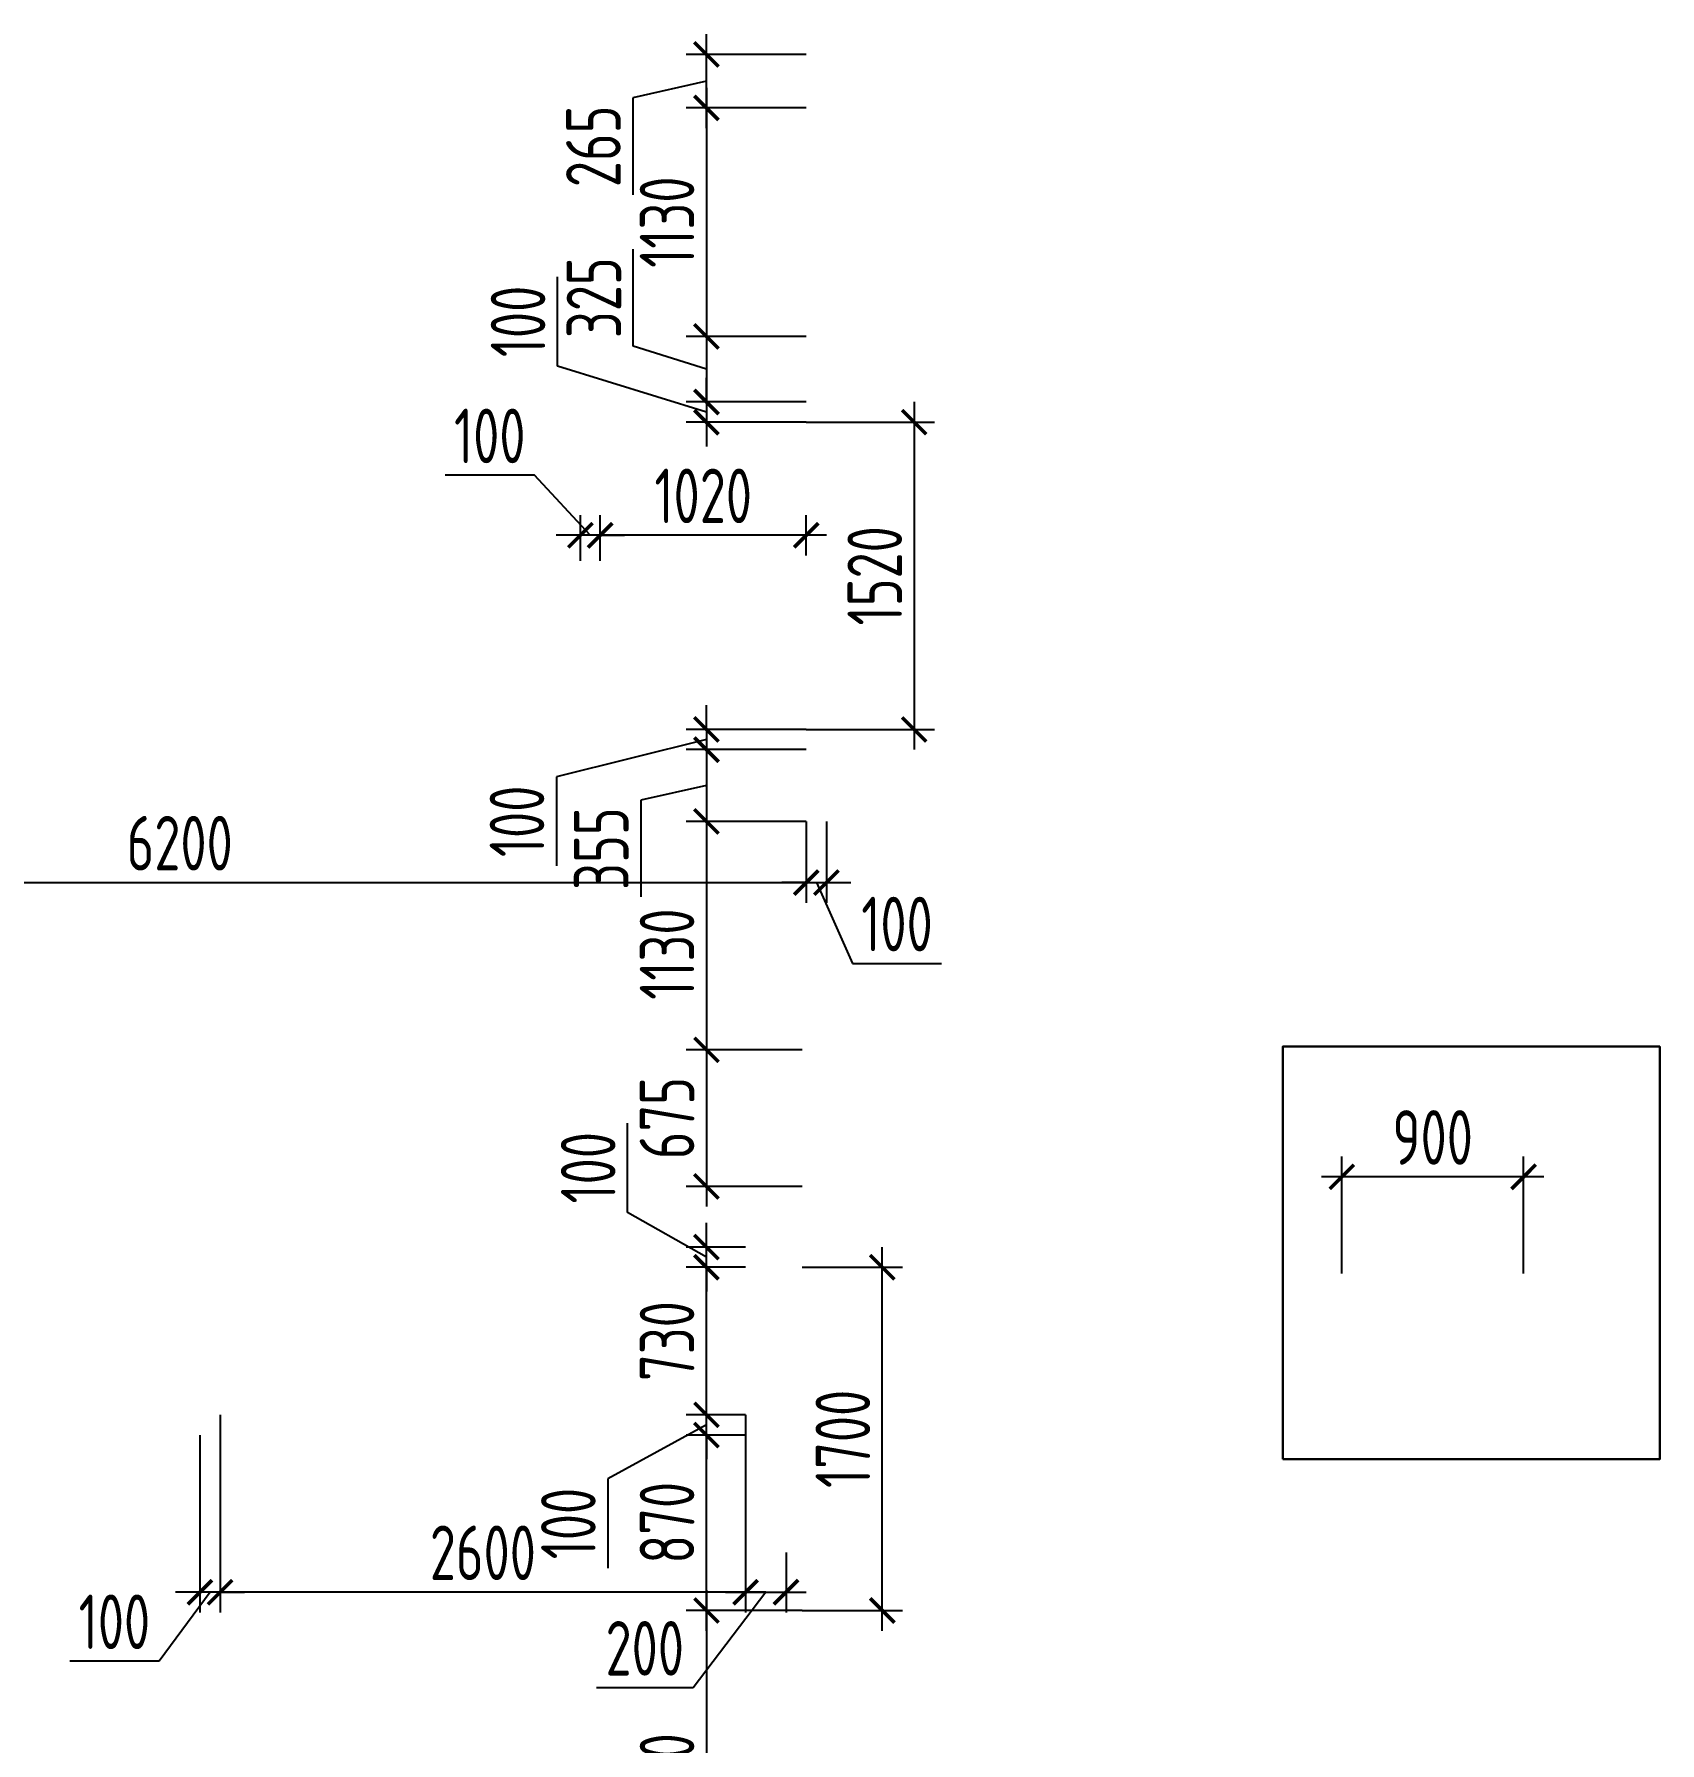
# Model space of a CAD drawing. Header units: millimetres. Extents: x -350007 to 536090, y -888 to 198380.
# Drawn here: x -69016 to -60972, y 104048 to 112501 of the extents above; entities that cross this region are included whole.
import ezdxf

# ---------------------------------------------------------------- set-up
doc = ezdxf.new("R2010")
doc.units = ezdxf.units.MM
doc.layers.add('АР_Размеры нов.', color=15, linetype='Continuous', lineweight=0)
doc.styles.add('ISOCPEUR', font='isocpeur.ttf', dxfattribs={"width": 0.7})
doc.dimstyles.new('R_100', dxfattribs={"dimtxt": 270, "dimasz": 120, "dimexe": 100, "dimexo": 0, "dimgap": 60, "dimtad": 1, "dimdec": 0, "dimrnd": 5, "dimzin": 0, "dimdsep": 46, "dimtxsty": 'ISOCPEUR', "dimblk": 'ARCHTICK', "dimcen": 0, "dimdle": 100, "dimclrd": 256, "dimclre": 256, "dimclrt": 256, "dimadec": 0, "dimazin": 0, "dimtfac": 2, "dimtdec": 0, "dimtofl": 0, "dimtmove": 1, "dimatfit": 3, "dimfxl": 1, "dimtvp": 3, "dimtolj": 1, "dimtzin": 0, "dimarcsym": 0})

# ---------------------------------------------------------------- blocks, each defined once
blk = doc.blocks.new('_ArchTick')
at = {"color": 0, "linetype": 'ByBlock', "const_width": 0.15}
blk.add_lwpolyline([(-0.5, -0.5), (0.5, 0.5)], dxfattribs=at)
blk = doc.blocks.new('*D2598')
at = {"layer": 'Defpoints', "color": 0, "ltscale": 100, "transparency": 16777216}
for p in [(-65215.8, 104702.7), (-65689.6, 103002.7), (-65215.8, 103002.7)]:
    blk.add_point(p, dxfattribs=at)
at = {"layer": 'АР_Размеры нов.', "lineweight": -2, "ltscale": 100, "transparency": 16777216}
for p, q in [((-65689.6, 104802.7), (-65689.6, 102902.7)), ((-65215.8, 104702.7), (-65789.6, 104702.7)), ((-65215.8, 103002.7), (-65789.6, 103002.7))]:
    blk.add_line(p, q, dxfattribs=at)
at = {"layer": 'АР_Размеры нов.', "lineweight": -2, "ltscale": 100, "transparency": 16777216, "xscale": 120, "yscale": 120, "zscale": 120}
for p, rotation in [((-65689.6, 104702.7), 90), ((-65689.6, 103002.7), 270)]:
    blk.add_blockref('_ArchTick', p, dxfattribs=dict(at, rotation=rotation))
at = {"layer": 'АР_Размеры нов.', "ltscale": 100, "transparency": 16777216, "insert": (-65884.6, 103852.7), "char_height": 270, "attachment_point": 5, "rotation": 90, "style": 'ISOCPEUR'}
blk.add_mtext('\\A1;1700', dxfattribs=at)
blk = doc.blocks.new('*D2599')
at = {"layer": 'Defpoints', "color": 0, "ltscale": 100, "transparency": 16777216}
for p in [(-65195.8, 108606.3), (-65689.6, 107476.3), (-65215.8, 107476.3)]:
    blk.add_point(p, dxfattribs=at)
at = {"layer": 'АР_Размеры нов.', "lineweight": -2, "ltscale": 100, "transparency": 16777216}
for p, q in [((-65689.6, 108706.3), (-65689.6, 107376.3)), ((-65195.8, 108606.3), (-65789.6, 108606.3)), ((-65215.8, 107476.3), (-65789.6, 107476.3))]:
    blk.add_line(p, q, dxfattribs=at)
at = {"layer": 'АР_Размеры нов.', "lineweight": -2, "ltscale": 100, "transparency": 16777216, "xscale": 120, "yscale": 120, "zscale": 120}
for p, rotation in [((-65689.6, 108606.3), 90), ((-65689.6, 107476.3), 270)]:
    blk.add_blockref('_ArchTick', p, dxfattribs=dict(at, rotation=rotation))
at = {"layer": 'АР_Размеры нов.', "ltscale": 100, "transparency": 16777216, "insert": (-65884.6, 107949.8), "char_height": 270, "attachment_point": 5, "rotation": 90, "style": 'ISOCPEUR'}
blk.add_mtext('\\A1;1130', dxfattribs=at)
blk = doc.blocks.new('*D2600')
at = {"layer": 'Defpoints', "color": 0, "ltscale": 100, "transparency": 16777216}
for p in [(-65195.8, 112135.8), (-65689.6, 111005.8), (-65195.8, 111005.8)]:
    blk.add_point(p, dxfattribs=at)
at = {"layer": 'АР_Размеры нов.', "lineweight": -2, "ltscale": 100, "transparency": 16777216}
for p, q in [((-65689.6, 112235.8), (-65689.6, 110905.8)), ((-65195.8, 112135.8), (-65789.6, 112135.8)), ((-65195.8, 111005.8), (-65789.6, 111005.8))]:
    blk.add_line(p, q, dxfattribs=at)
at = {"layer": 'АР_Размеры нов.', "lineweight": -2, "ltscale": 100, "transparency": 16777216, "xscale": 120, "yscale": 120, "zscale": 120}
for p, rotation in [((-65689.6, 112135.8), 90), ((-65689.6, 111005.8), 270)]:
    blk.add_blockref('_ArchTick', p, dxfattribs=dict(at, rotation=rotation))
at = {"layer": 'АР_Размеры нов.', "ltscale": 100, "transparency": 16777216, "insert": (-65884.6, 111570.8), "char_height": 270, "attachment_point": 5, "rotation": 90, "style": 'ISOCPEUR'}
blk.add_mtext('\\A1;1130', dxfattribs=at)
blk = doc.blocks.new('*D2882')
at = {"layer": 'Defpoints', "color": 0, "ltscale": 100, "transparency": 16777216}
for p in [(-65215.8, 106400.7), (-64819.6, 106400.7), (-65215.8, 104702.7)]:
    blk.add_point(p, dxfattribs=at)
at = {"layer": 'АР_Размеры нов.', "lineweight": -2, "ltscale": 100, "transparency": 16777216}
for p, q in [((-64819.6, 104602.7), (-64819.6, 106500.7)), ((-65215.8, 106400.7), (-64719.6, 106400.7)), ((-65215.8, 104702.7), (-64719.6, 104702.7))]:
    blk.add_line(p, q, dxfattribs=at)
at = {"layer": 'АР_Размеры нов.', "lineweight": -2, "ltscale": 100, "transparency": 16777216, "xscale": 120, "yscale": 120, "zscale": 120}
for p, rotation in [((-64819.6, 106400.7), 90), ((-64819.6, 104702.7), 270)]:
    blk.add_blockref('_ArchTick', p, dxfattribs=dict(at, rotation=rotation))
at = {"layer": 'АР_Размеры нов.', "ltscale": 100, "transparency": 16777216, "insert": (-65014.6, 105551.7), "char_height": 270, "attachment_point": 5, "rotation": 90, "style": 'ISOCPEUR'}
blk.add_mtext('\\A1;1700', dxfattribs=at)
blk = doc.blocks.new('*D2823')
at = {"layer": 'Defpoints', "color": 0, "ltscale": 100, "transparency": 16777216}
for p in [(-65689.6, 112400.7), (-65195.8, 112400.7), (-65195.8, 112135.8)]:
    blk.add_point(p, dxfattribs=at)
at = {"layer": 'АР_Размеры нов.', "lineweight": -2, "ltscale": 100, "transparency": 16777216}
for p, q in [((-65689.6, 112035.8), (-65689.6, 112500.7)), ((-65195.8, 112400.7), (-65789.6, 112400.7)), ((-65689.6, 112268.2), (-66053.9, 112185.3)), ((-66053.9, 112185.3), (-66053.9, 111706.2)), ((-65195.8, 112135.8), (-65789.6, 112135.8))]:
    blk.add_line(p, q, dxfattribs=at)
at = {"layer": 'АР_Размеры нов.', "lineweight": -2, "ltscale": 100, "transparency": 16777216, "xscale": 120, "yscale": 120, "zscale": 120}
for p, rotation in [((-65689.6, 112400.7), 90), ((-65689.6, 112135.8), 270)]:
    blk.add_blockref('_ArchTick', p, dxfattribs=dict(at, rotation=rotation))
at = {"layer": 'АР_Размеры нов.', "ltscale": 100, "transparency": 16777216, "insert": (-66248.9, 111945.8), "char_height": 270, "attachment_point": 5, "rotation": 90, "style": 'ISOCPEUR'}
blk.add_mtext('\\A1;265', dxfattribs=at)
blk = doc.blocks.new('*D2824')
at = {"layer": 'Defpoints', "color": 0, "ltscale": 100, "transparency": 16777216}
for p in [(-65195.8, 111005.8), (-65689.6, 110681.1), (-65195.8, 110681.1)]:
    blk.add_point(p, dxfattribs=at)
at = {"layer": 'АР_Размеры нов.', "lineweight": -2, "ltscale": 100, "transparency": 16777216}
for p, q in [((-66051.3, 110957.7), (-66051.3, 111436.8)), ((-65689.6, 111105.8), (-65689.6, 110581.1)), ((-65195.8, 111005.8), (-65789.6, 111005.8)), ((-65689.6, 110843.4), (-66051.3, 110957.7)), ((-65195.8, 110681.1), (-65789.6, 110681.1))]:
    blk.add_line(p, q, dxfattribs=at)
at = {"layer": 'АР_Размеры нов.', "lineweight": -2, "ltscale": 100, "transparency": 16777216, "xscale": 120, "yscale": 120, "zscale": 120}
for p, rotation in [((-65689.6, 111005.8), 90), ((-65689.6, 110681.1), 270)]:
    blk.add_blockref('_ArchTick', p, dxfattribs=dict(at, rotation=rotation))
at = {"layer": 'АР_Размеры нов.', "ltscale": 100, "transparency": 16777216, "insert": (-66246.3, 111197.2), "char_height": 270, "attachment_point": 5, "rotation": 90, "style": 'ISOCPEUR'}
blk.add_mtext('\\A1;325', dxfattribs=at)
blk = doc.blocks.new('*D2825')
at = {"layer": 'Defpoints', "color": 0, "ltscale": 100, "transparency": 16777216}
for p in [(-65195.8, 110681.1), (-65689.6, 110581.1), (-65195.8, 110581.1)]:
    blk.add_point(p, dxfattribs=at)
at = {"layer": 'АР_Размеры нов.', "lineweight": -2, "ltscale": 100, "transparency": 16777216}
for p, q in [((-66426.7, 110858.9), (-66426.7, 111300.2)), ((-65689.6, 110631.1), (-66426.7, 110858.9)), ((-65689.6, 110681.1), (-65689.6, 110801.1)), ((-65195.8, 110681.1), (-65789.6, 110681.1)), ((-65689.6, 110681.1), (-65689.6, 110581.1)), ((-65195.8, 110581.1), (-65789.6, 110581.1)), ((-65689.6, 110581.1), (-65689.6, 110461.1))]:
    blk.add_line(p, q, dxfattribs=at)
at = {"layer": 'АР_Размеры нов.', "lineweight": -2, "ltscale": 100, "transparency": 16777216, "xscale": 120, "yscale": 120, "zscale": 120}
for p, rotation in [((-65689.6, 110681.1), 270), ((-65689.6, 110581.1), 90)]:
    blk.add_blockref('_ArchTick', p, dxfattribs=dict(at, rotation=rotation))
at = {"layer": 'АР_Размеры нов.', "ltscale": 100, "transparency": 16777216, "insert": (-66621.7, 111079.5), "char_height": 270, "attachment_point": 5, "rotation": 90, "style": 'ISOCPEUR'}
blk.add_mtext('\\A1;100', dxfattribs=at)
blk = doc.blocks.new('*D2826')
at = {"layer": 'Defpoints', "color": 0, "ltscale": 100, "transparency": 16777216}
for p in [(-65195.8, 110581.1), (-65195.8, 109061.2), (-64661.7, 109061.2)]:
    blk.add_point(p, dxfattribs=at)
at = {"layer": 'АР_Размеры нов.', "lineweight": -2, "ltscale": 100, "transparency": 16777216}
for p, q in [((-64661.7, 110681.1), (-64661.7, 108961.2)), ((-65195.8, 110581.1), (-64561.7, 110581.1)), ((-65195.8, 109061.2), (-64561.7, 109061.2))]:
    blk.add_line(p, q, dxfattribs=at)
at = {"layer": 'АР_Размеры нов.', "lineweight": -2, "ltscale": 100, "transparency": 16777216, "xscale": 120, "yscale": 120, "zscale": 120}
for p, rotation in [((-64661.7, 110581.1), 90), ((-64661.7, 109061.2), 270)]:
    blk.add_blockref('_ArchTick', p, dxfattribs=dict(at, rotation=rotation))
at = {"layer": 'АР_Размеры нов.', "ltscale": 100, "transparency": 16777216, "insert": (-64856.7, 109821.2), "char_height": 270, "attachment_point": 5, "rotation": 90, "style": 'ISOCPEUR'}
blk.add_mtext('\\A1;1520', dxfattribs=at)
blk = doc.blocks.new('*D2827')
at = {"layer": 'Defpoints', "color": 0, "ltscale": 100, "transparency": 16777216}
for p in [(-65195.8, 109061.2), (-65689.6, 108961.2), (-65195.8, 108961.2)]:
    blk.add_point(p, dxfattribs=at)
at = {"layer": 'АР_Размеры нов.', "lineweight": -2, "ltscale": 100, "transparency": 16777216}
for p, q in [((-65689.6, 109061.2), (-65689.6, 109181.2)), ((-65195.8, 109061.2), (-65789.6, 109061.2)), ((-65689.6, 109061.2), (-65689.6, 108961.2)), ((-65689.6, 109011.2), (-66432, 108827.3)), ((-65195.8, 108961.2), (-65789.6, 108961.2)), ((-65689.6, 108961.2), (-65689.6, 108841.2)), ((-66432, 108827.3), (-66432, 108386))]:
    blk.add_line(p, q, dxfattribs=at)
at = {"layer": 'АР_Размеры нов.', "lineweight": -2, "ltscale": 100, "transparency": 16777216, "xscale": 120, "yscale": 120, "zscale": 120}
for p, rotation in [((-65689.6, 109061.2), 270), ((-65689.6, 108961.2), 90)]:
    blk.add_blockref('_ArchTick', p, dxfattribs=dict(at, rotation=rotation))
at = {"layer": 'АР_Размеры нов.', "ltscale": 100, "transparency": 16777216, "insert": (-66627, 108606.6), "char_height": 270, "attachment_point": 5, "rotation": 90, "style": 'ISOCPEUR'}
blk.add_mtext('\\A1;100', dxfattribs=at)
blk = doc.blocks.new('*D2828')
at = {"layer": 'Defpoints', "color": 0, "ltscale": 100, "transparency": 16777216}
for p in [(-65195.8, 108961.2), (-65689.6, 108606.3), (-65195.8, 108606.3)]:
    blk.add_point(p, dxfattribs=at)
at = {"layer": 'АР_Размеры нов.', "lineweight": -2, "ltscale": 100, "transparency": 16777216}
for p, q in [((-65689.6, 109061.2), (-65689.6, 108506.3)), ((-65195.8, 108961.2), (-65789.6, 108961.2)), ((-65689.6, 108783.8), (-66014.9, 108711.5)), ((-66014.9, 108711.5), (-66014.9, 108232.4)), ((-65195.8, 108606.3), (-65789.6, 108606.3))]:
    blk.add_line(p, q, dxfattribs=at)
at = {"layer": 'АР_Размеры нов.', "lineweight": -2, "ltscale": 100, "transparency": 16777216, "xscale": 120, "yscale": 120, "zscale": 120}
for p, rotation in [((-65689.6, 108961.2), 90), ((-65689.6, 108606.3), 270)]:
    blk.add_blockref('_ArchTick', p, dxfattribs=dict(at, rotation=rotation))
at = {"layer": 'АР_Размеры нов.', "ltscale": 100, "transparency": 16777216, "insert": (-66209.9, 108471.9), "char_height": 270, "attachment_point": 5, "rotation": 90, "style": 'ISOCPEUR'}
blk.add_mtext('\\A1;355', dxfattribs=at)
blk = doc.blocks.new('*D2829')
at = {"layer": 'Defpoints', "color": 0, "ltscale": 100, "transparency": 16777216}
for p in [(-65215.8, 107476.3), (-65689.6, 106800.7), (-65215.8, 106800.7)]:
    blk.add_point(p, dxfattribs=at)
at = {"layer": 'АР_Размеры нов.', "lineweight": -2, "ltscale": 100, "transparency": 16777216}
for p, q in [((-65689.6, 107576.3), (-65689.6, 106700.7)), ((-65215.8, 107476.3), (-65789.6, 107476.3)), ((-65215.8, 106800.7), (-65789.6, 106800.7))]:
    blk.add_line(p, q, dxfattribs=at)
at = {"layer": 'АР_Размеры нов.', "lineweight": -2, "ltscale": 100, "transparency": 16777216, "xscale": 120, "yscale": 120, "zscale": 120}
for p, rotation in [((-65689.6, 107476.3), 90), ((-65689.6, 106800.7), 270)]:
    blk.add_blockref('_ArchTick', p, dxfattribs=dict(at, rotation=rotation))
at = {"layer": 'АР_Размеры нов.', "ltscale": 100, "transparency": 16777216, "insert": (-65884.6, 107138.5), "char_height": 270, "attachment_point": 5, "rotation": 90, "style": 'ISOCPEUR'}
blk.add_mtext('\\A1;675', dxfattribs=at)
blk = doc.blocks.new('*D2263')
at = {"layer": 'Defpoints', "color": 0, "ltscale": 500, "transparency": 16777216}
for p in [(-65195.8, 108606.3), (-65195.8, 108303.5), (-71395.8, 108049.8)]:
    blk.add_point(p, dxfattribs=at)
at = {"layer": 'АР_Размеры нов.', "lineweight": -2, "ltscale": 500, "transparency": 16777216}
for p, q in [((-65195.8, 108606.3), (-65195.8, 108203.5)), ((-71395.8, 108049.8), (-71395.8, 108403.5)), ((-71495.8, 108303.5), (-65095.8, 108303.5))]:
    blk.add_line(p, q, dxfattribs=at)
at = {"layer": 'АР_Размеры нов.', "lineweight": -2, "ltscale": 500, "transparency": 16777216, "xscale": 120, "yscale": 120, "zscale": 120, "rotation": 180}
blk.add_blockref('_ArchTick', (-71395.8, 108303.5), dxfattribs=at)
at = {"layer": 'АР_Размеры нов.', "lineweight": -2, "ltscale": 500, "transparency": 16777216, "xscale": 120, "yscale": 120, "zscale": 120}
blk.add_blockref('_ArchTick', (-65195.8, 108303.5), dxfattribs=at)
at = {"layer": 'АР_Размеры нов.', "lineweight": 13, "ltscale": 500, "transparency": 16777216, "insert": (-68295.8, 108498.5), "char_height": 270, "attachment_point": 5, "style": 'ISOCPEUR'}
blk.add_mtext('\\A1;6200', dxfattribs=at)
blk = doc.blocks.new('*D2278')
at = {"layer": 'Defpoints', "color": 0, "ltscale": 500, "transparency": 16777216}
for p in [(-65689.6, 106500.7), (-65495.8, 106500.7), (-65495.8, 106400.7)]:
    blk.add_point(p, dxfattribs=at)
at = {"layer": 'АР_Размеры нов.', "lineweight": -2, "ltscale": 500, "transparency": 16777216}
for p, q in [((-66079.7, 106672.2), (-66079.7, 107113.5)), ((-65689.6, 106450.7), (-66079.7, 106672.2)), ((-65689.6, 106500.7), (-65689.6, 106620.7)), ((-65495.8, 106500.7), (-65789.6, 106500.7)), ((-65689.6, 106400.7), (-65689.6, 106500.7)), ((-65495.8, 106400.7), (-65789.6, 106400.7)), ((-65689.6, 106400.7), (-65689.6, 106280.7))]:
    blk.add_line(p, q, dxfattribs=at)
at = {"layer": 'АР_Размеры нов.', "lineweight": -2, "ltscale": 500, "transparency": 16777216, "xscale": 120, "yscale": 120, "zscale": 120}
for p, rotation in [((-65689.6, 106500.7), 270), ((-65689.6, 106400.7), 90)]:
    blk.add_blockref('_ArchTick', p, dxfattribs=dict(at, rotation=rotation))
at = {"layer": 'АР_Размеры нов.', "lineweight": 13, "ltscale": 500, "transparency": 16777216, "insert": (-66274.7, 106892.9), "char_height": 270, "attachment_point": 5, "rotation": 90, "style": 'ISOCPEUR'}
blk.add_mtext('\\A1;100', dxfattribs=at)
blk = doc.blocks.new('*D2279')
at = {"layer": 'Defpoints', "color": 0, "ltscale": 500, "transparency": 16777216}
for p in [(-66215.2, 110021.7), (-66215.2, 109895.3), (-65195.8, 109921.9)]:
    blk.add_point(p, dxfattribs=at)
at = {"layer": 'АР_Размеры нов.', "lineweight": -2, "ltscale": 500, "transparency": 16777216}
for p, q in [((-66215.2, 109895.3), (-66215.2, 110121.7)), ((-65195.8, 109921.9), (-65195.8, 110121.7)), ((-65095.8, 110021.7), (-66315.2, 110021.7))]:
    blk.add_line(p, q, dxfattribs=at)
at = {"layer": 'АР_Размеры нов.', "lineweight": -2, "ltscale": 500, "transparency": 16777216, "xscale": 120, "yscale": 120, "zscale": 120, "rotation": 180}
blk.add_blockref('_ArchTick', (-66215.2, 110021.7), dxfattribs=at)
at = {"layer": 'АР_Размеры нов.', "lineweight": -2, "ltscale": 500, "transparency": 16777216, "xscale": 120, "yscale": 120, "zscale": 120}
blk.add_blockref('_ArchTick', (-65195.8, 110021.7), dxfattribs=at)
at = {"layer": 'АР_Размеры нов.', "lineweight": 13, "ltscale": 500, "transparency": 16777216, "insert": (-65705.5, 110216.7), "char_height": 270, "attachment_point": 5, "style": 'ISOCPEUR'}
blk.add_mtext('\\A1;1020', dxfattribs=at)
blk = doc.blocks.new('*D2280')
at = {"layer": 'Defpoints', "color": 0, "ltscale": 500, "transparency": 16777216}
for p in [(-66313.1, 110021.7), (-66313.1, 109895.3), (-66215.2, 109895.3)]:
    blk.add_point(p, dxfattribs=at)
at = {"layer": 'АР_Размеры нов.', "lineweight": -2, "ltscale": 500, "transparency": 16777216}
for p, q in [((-66541, 110318.3), (-66982.3, 110318.3)), ((-66264.2, 110021.7), (-66541, 110318.3)), ((-66313.1, 109895.3), (-66313.1, 110121.7)), ((-66215.2, 109895.3), (-66215.2, 110121.7)), ((-66313.1, 110021.7), (-66433.1, 110021.7)), ((-66215.2, 110021.7), (-66313.1, 110021.7)), ((-66215.2, 110021.7), (-66095.2, 110021.7))]:
    blk.add_line(p, q, dxfattribs=at)
at = {"layer": 'АР_Размеры нов.', "lineweight": -2, "ltscale": 500, "transparency": 16777216, "xscale": 120, "yscale": 120, "zscale": 120}
blk.add_blockref('_ArchTick', (-66313.1, 110021.7), dxfattribs=at)
at = {"layer": 'АР_Размеры нов.', "lineweight": -2, "ltscale": 500, "transparency": 16777216, "xscale": 120, "yscale": 120, "zscale": 120, "rotation": 180}
blk.add_blockref('_ArchTick', (-66215.2, 110021.7), dxfattribs=at)
at = {"layer": 'АР_Размеры нов.', "lineweight": 13, "ltscale": 500, "transparency": 16777216, "insert": (-66761.7, 110513.3), "char_height": 270, "attachment_point": 5, "style": 'ISOCPEUR'}
blk.add_mtext('\\A1;100', dxfattribs=at)
blk = doc.blocks.new('*D4091')
at = {"layer": 'Defpoints', "color": 0, "transparency": 16777216}
for p in [(-65689.6, 105570.7), (-65495.8, 105570.7), (-65215.8, 104702.7)]:
    blk.add_point(p, dxfattribs=at)
at = {"layer": 'АР_Размеры нов.', "lineweight": -2, "transparency": 16777216}
for p, q in [((-65689.6, 104602.7), (-65689.6, 105670.7)), ((-65495.8, 105570.7), (-65789.6, 105570.7)), ((-65215.8, 104702.7), (-65789.6, 104702.7))]:
    blk.add_line(p, q, dxfattribs=at)
at = {"layer": 'АР_Размеры нов.', "lineweight": -2, "transparency": 16777216, "xscale": 120, "yscale": 120, "zscale": 120}
for p, rotation in [((-65689.6, 105570.7), 90), ((-65689.6, 104702.7), 270)]:
    blk.add_blockref('_ArchTick', p, dxfattribs=dict(at, rotation=rotation))
at = {"layer": 'АР_Размеры нов.', "transparency": 16777216, "insert": (-65884.6, 105136.7), "char_height": 270, "attachment_point": 5, "rotation": 90, "style": 'ISOCPEUR'}
blk.add_mtext('\\A1;870', dxfattribs=at)
blk = doc.blocks.new('*D4092')
at = {"layer": 'Defpoints', "color": 0, "transparency": 16777216}
for p in [(-65689.6, 106400.7), (-65495.8, 106400.7), (-65495.8, 105670.7)]:
    blk.add_point(p, dxfattribs=at)
at = {"layer": 'АР_Размеры нов.', "lineweight": -2, "transparency": 16777216}
for p, q in [((-65689.6, 105570.7), (-65689.6, 106500.7)), ((-65495.8, 106400.7), (-65789.6, 106400.7)), ((-65495.8, 105670.7), (-65789.6, 105670.7))]:
    blk.add_line(p, q, dxfattribs=at)
at = {"layer": 'АР_Размеры нов.', "lineweight": -2, "transparency": 16777216, "xscale": 120, "yscale": 120, "zscale": 120}
for p, rotation in [((-65689.6, 106400.7), 90), ((-65689.6, 105670.7), 270)]:
    blk.add_blockref('_ArchTick', p, dxfattribs=dict(at, rotation=rotation))
at = {"layer": 'АР_Размеры нов.', "transparency": 16777216, "insert": (-65884.6, 106035.7), "char_height": 270, "attachment_point": 5, "rotation": 90, "style": 'ISOCPEUR'}
blk.add_mtext('\\A1;730', dxfattribs=at)
blk = doc.blocks.new('*D4093')
at = {"layer": 'Defpoints', "color": 0, "transparency": 16777216}
for p in [(-68095.8, 105670.7), (-65495.8, 105670.7), (-68095.8, 104793.2)]:
    blk.add_point(p, dxfattribs=at)
at = {"layer": 'АР_Размеры нов.', "lineweight": -2, "transparency": 16777216}
for p, q in [((-68095.8, 105670.7), (-68095.8, 104693.2)), ((-65495.8, 105670.7), (-65495.8, 104693.2)), ((-65395.8, 104793.2), (-68195.8, 104793.2))]:
    blk.add_line(p, q, dxfattribs=at)
at = {"layer": 'АР_Размеры нов.', "lineweight": -2, "transparency": 16777216, "xscale": 120, "yscale": 120, "zscale": 120, "rotation": 180}
blk.add_blockref('_ArchTick', (-68095.8, 104793.2), dxfattribs=at)
at = {"layer": 'АР_Размеры нов.', "lineweight": -2, "transparency": 16777216, "xscale": 120, "yscale": 120, "zscale": 120}
blk.add_blockref('_ArchTick', (-65495.8, 104793.2), dxfattribs=at)
at = {"layer": 'АР_Размеры нов.', "transparency": 16777216, "insert": (-66795.8, 104988.2), "char_height": 270, "attachment_point": 5, "style": 'ISOCPEUR'}
blk.add_mtext('\\A1;2600', dxfattribs=at)
blk = doc.blocks.new('*D4094')
at = {"layer": 'Defpoints', "color": 0, "transparency": 16777216}
for p in [(-68095.8, 105670.7), (-68195.8, 105570.7), (-68195.8, 104793.2)]:
    blk.add_point(p, dxfattribs=at)
at = {"layer": 'АР_Размеры нов.', "lineweight": -2, "transparency": 16777216}
for p, q in [((-68095.8, 105670.7), (-68095.8, 104693.2)), ((-68195.8, 105570.7), (-68195.8, 104693.2)), ((-68145.8, 104793.2), (-68398.2, 104451.8)), ((-68195.8, 104793.2), (-68315.8, 104793.2)), ((-68095.8, 104793.2), (-68195.8, 104793.2)), ((-68095.8, 104793.2), (-67975.8, 104793.2)), ((-68398.2, 104451.8), (-68839.5, 104451.8))]:
    blk.add_line(p, q, dxfattribs=at)
at = {"layer": 'АР_Размеры нов.', "lineweight": -2, "transparency": 16777216, "xscale": 120, "yscale": 120, "zscale": 120}
blk.add_blockref('_ArchTick', (-68195.8, 104793.2), dxfattribs=at)
at = {"layer": 'АР_Размеры нов.', "lineweight": -2, "transparency": 16777216, "xscale": 120, "yscale": 120, "zscale": 120, "rotation": 180}
blk.add_blockref('_ArchTick', (-68095.8, 104793.2), dxfattribs=at)
at = {"layer": 'АР_Размеры нов.', "transparency": 16777216, "insert": (-68618.8, 104646.8), "char_height": 270, "attachment_point": 5, "style": 'ISOCPEUR'}
blk.add_mtext('\\A1;100', dxfattribs=at)
blk = doc.blocks.new('*D4137')
at = {"layer": 'Defpoints', "color": 0, "transparency": 16777216}
for p in [(-65689.6, 105670.7), (-65495.8, 105670.7), (-65495.8, 105570.7)]:
    blk.add_point(p, dxfattribs=at)
at = {"layer": 'АР_Размеры нов.', "lineweight": -2, "transparency": 16777216}
for p, q in [((-65689.6, 105670.7), (-65689.6, 105790.7)), ((-65495.8, 105670.7), (-65789.6, 105670.7)), ((-65689.6, 105570.7), (-65689.6, 105670.7)), ((-65689.6, 105620.7), (-66177.7, 105353.5)), ((-65495.8, 105570.7), (-65789.6, 105570.7)), ((-65689.6, 105570.7), (-65689.6, 105450.7)), ((-66177.7, 105353.5), (-66177.7, 104912.2))]:
    blk.add_line(p, q, dxfattribs=at)
at = {"layer": 'АР_Размеры нов.', "lineweight": -2, "transparency": 16777216, "xscale": 120, "yscale": 120, "zscale": 120}
for p, rotation in [((-65689.6, 105670.7), 270), ((-65689.6, 105570.7), 90)]:
    blk.add_blockref('_ArchTick', p, dxfattribs=dict(at, rotation=rotation))
at = {"layer": 'АР_Размеры нов.', "transparency": 16777216, "insert": (-66372.7, 105132.8), "char_height": 270, "attachment_point": 5, "rotation": 90, "style": 'ISOCPEUR'}
blk.add_mtext('\\A1;100', dxfattribs=at)
blk = doc.blocks.new('*D4139')
at = {"layer": 'Defpoints', "color": 0, "transparency": 16777216}
for p in [(-65195.8, 108606.3), (-65095.8, 108606.3), (-65095.8, 108303.5)]:
    blk.add_point(p, dxfattribs=at)
at = {"layer": 'АР_Размеры нов.', "lineweight": -2, "transparency": 16777216}
for p, q in [((-65195.8, 108606.3), (-65195.8, 108203.5)), ((-65095.8, 108606.3), (-65095.8, 108203.5)), ((-65195.8, 108303.5), (-65315.8, 108303.5)), ((-65195.8, 108303.5), (-65095.8, 108303.5)), ((-65145.8, 108303.5), (-64967.3, 107903.5)), ((-65095.8, 108303.5), (-64975.8, 108303.5)), ((-64967.3, 107903.5), (-64526, 107903.5))]:
    blk.add_line(p, q, dxfattribs=at)
at = {"layer": 'АР_Размеры нов.', "lineweight": -2, "transparency": 16777216, "xscale": 120, "yscale": 120, "zscale": 120}
blk.add_blockref('_ArchTick', (-65195.8, 108303.5), dxfattribs=at)
at = {"layer": 'АР_Размеры нов.', "lineweight": -2, "transparency": 16777216, "xscale": 120, "yscale": 120, "zscale": 120, "rotation": 180}
blk.add_blockref('_ArchTick', (-65095.8, 108303.5), dxfattribs=at)
at = {"layer": 'АР_Размеры нов.', "transparency": 16777216, "insert": (-64746.6, 108098.5), "char_height": 270, "attachment_point": 5, "style": 'ISOCPEUR'}
blk.add_mtext('\\A1;100', dxfattribs=at)
blk = doc.blocks.new('*D4143')
at = {"layer": 'Defpoints', "color": 0, "transparency": 16777216}
for p in [(-65495.8, 104990.3), (-65295.8, 104990.3), (-65295.8, 104793.2)]:
    blk.add_point(p, dxfattribs=at)
at = {"layer": 'АР_Размеры нов.', "lineweight": -2, "transparency": 16777216}
for p, q in [((-65495.8, 104990.3), (-65495.8, 104693.2)), ((-65295.8, 104990.3), (-65295.8, 104693.2)), ((-65395.8, 104793.2), (-65755.2, 104320.7)), ((-65595.8, 104793.2), (-65195.8, 104793.2)), ((-65755.2, 104320.7), (-66234.3, 104320.7))]:
    blk.add_line(p, q, dxfattribs=at)
at = {"layer": 'АР_Размеры нов.', "lineweight": -2, "transparency": 16777216, "xscale": 120, "yscale": 120, "zscale": 120, "rotation": 180}
blk.add_blockref('_ArchTick', (-65495.8, 104793.2), dxfattribs=at)
at = {"layer": 'АР_Размеры нов.', "lineweight": -2, "transparency": 16777216, "xscale": 120, "yscale": 120, "zscale": 120}
blk.add_blockref('_ArchTick', (-65295.8, 104793.2), dxfattribs=at)
at = {"layer": 'АР_Размеры нов.', "transparency": 16777216, "insert": (-65994.7, 104515.7), "char_height": 270, "attachment_point": 5, "style": 'ISOCPEUR'}
blk.add_mtext('\\A1;200', dxfattribs=at)
blk = doc.blocks.new('*D6568')
at = {"layer": 'Defpoints', "color": 0, "transparency": 16777216}
for p in [(-62545.9, 106848), (-62545.9, 106369.4), (-61646.4, 106369.4)]:
    blk.add_point(p, dxfattribs=at)
at = {"layer": 'АР_Размеры нов.', "lineweight": -2, "transparency": 16777216}
for p, q in [((-62545.9, 106369.4), (-62545.9, 106948)), ((-61646.4, 106369.4), (-61646.4, 106948)), ((-61546.4, 106848), (-62645.9, 106848))]:
    blk.add_line(p, q, dxfattribs=at)
at = {"layer": 'АР_Размеры нов.', "lineweight": -2, "transparency": 16777216, "xscale": 120, "yscale": 120, "zscale": 120, "rotation": 180}
blk.add_blockref('_ArchTick', (-62545.9, 106848), dxfattribs=at)
at = {"layer": 'АР_Размеры нов.', "lineweight": -2, "transparency": 16777216, "xscale": 120, "yscale": 120, "zscale": 120}
blk.add_blockref('_ArchTick', (-61646.4, 106848), dxfattribs=at)
at = {"layer": 'АР_Размеры нов.', "transparency": 16777216, "insert": (-62096.2, 107043), "char_height": 270, "attachment_point": 5, "style": 'ISOCPEUR'}
blk.add_mtext('\\A1;900', dxfattribs=at)

msp = doc.modelspace()

# ---------------------------------------------------------------- linework, layer by layer
at = {"color": 12, "lineweight": 30, "true_color": 0xe00000}
msp.add_lwpolyline([(-62837.8, 105450.9), (-60972.3, 105450.9), (-60972.3, 107492.7), (-62837.8, 107492.7)], close=True, dxfattribs=at)

# ---------------------------------------------------------------- dimensions: what is measured, and where the dimension line sits
at = {"layer": 'АР_Размеры нов.', "ltscale": 100}
for base, p1, p2, picture, middle in [((-65689.6, 112400.7), (-65195.8, 112135.8), (-65195.8, 112400.7), '*D2823', (-66053.9, 112125.3)), ((-65689.6, 110681.1), (-65195.8, 111005.8), (-65195.8, 110681.1), '*D2824', (-66051.3, 111017.7)), ((-65689.6, 110581.1), (-65195.8, 110681.1), (-65195.8, 110581.1), '*D2825', (-66426.7, 110918.9)), ((-65689.6, 108961.2), (-65195.8, 109061.2), (-65195.8, 108961.2), '*D2827', (-66432, 108767.3)), ((-65689.6, 108606.3), (-65195.8, 108961.2), (-65195.8, 108606.3), '*D2828', (-66014.9, 108651.5)), ((-65689.6, 107476.3), (-65195.8, 108606.3), (-65215.8, 107476.3), '*D2599', (-65689.6, 107949.8)), ((-64819.6, 106400.7), (-65215.8, 104702.7), (-65215.8, 106400.7), '*D2882', (-64819.6, 105551.7))]:
    dim = msp.add_linear_dim(base=base, p1=p1, p2=p2, angle=90, dimstyle='R_100', override={"dimpost": '\\X', "dimfxl": 2.5, "dimarcsym": 2}, dxfattribs=at)
    dim.commit()
    dim.dimension.update_dxf_attribs({"geometry": picture, "text_midpoint": middle, "dimtype": 160})
for base, p1, p2, picture, middle in [((-65689.6, 111005.8), (-65195.8, 112135.8), (-65195.8, 111005.8), '*D2600', (-65884.6, 111570.8)), ((-64661.7, 109061.2), (-65195.8, 110581.1), (-65195.8, 109061.2), '*D2826', (-64856.7, 109821.2)), ((-65689.6, 106800.7), (-65215.8, 107476.3), (-65215.8, 106800.7), '*D2829', (-65884.6, 107138.5)), ((-65689.6, 103002.7), (-65215.8, 104702.7), (-65215.8, 103002.7), '*D2598', (-65884.6, 103852.7))]:
    dim = msp.add_linear_dim(base=base, p1=p1, p2=p2, angle=90, dimstyle='R_100', override={"dimpost": '\\X', "dimfxl": 2.5, "dimarcsym": 2}, dxfattribs=at)
    dim.commit()
    dim.dimension.update_dxf_attribs({"geometry": picture, "text_midpoint": middle})
at = {"layer": 'АР_Размеры нов.', "lineweight": 13, "ltscale": 500}
dim = msp.add_linear_dim(base=(-66313.1, 110021.7), p1=(-66215.2, 109895.3), p2=(-66313.1, 109895.3), dimstyle='R_100', override={"dimpost": '\\X'}, dxfattribs=at)
dim.commit()
dim.dimension.update_dxf_attribs({"geometry": '*D2280', "text_midpoint": (-66601, 110318.3), "dimtype": 160})
for base, p1, p2, picture, middle in [((-66215.2, 110021.7), (-65195.8, 109921.9), (-66215.2, 109895.3), '*D2279', (-65705.5, 110216.7)), ((-65195.8, 108303.5), (-71395.8, 108049.8), (-65195.8, 108606.3), '*D2263', (-68295.8, 108498.5))]:
    dim = msp.add_linear_dim(base=base, p1=p1, p2=p2, dimstyle='R_100', override={"dimpost": '\\X'}, dxfattribs=at)
    dim.commit()
    dim.dimension.update_dxf_attribs({"geometry": picture, "text_midpoint": middle})
at = {"layer": 'АР_Размеры нов.'}
for base, p1, p2, picture, middle in [((-65095.8, 108303.5), (-65195.8, 108606.3), (-65095.8, 108606.3), '*D4139', (-64907.3, 107903.5)), ((-68195.8, 104793.2), (-68095.8, 105670.7), (-68195.8, 105570.7), '*D4094', (-68458.2, 104451.8)), ((-65295.8, 104793.2), (-65495.8, 104990.3), (-65295.8, 104990.3), '*D4143', (-65815.2, 104320.7))]:
    dim = msp.add_linear_dim(base=base, p1=p1, p2=p2, dimstyle='R_100', override={"dimpost": '\\X'}, dxfattribs=at)
    dim.commit()
    dim.dimension.update_dxf_attribs({"geometry": picture, "text_midpoint": middle, "dimtype": 160})
at = {"layer": 'АР_Размеры нов.', "lineweight": 13, "ltscale": 500}
dim = msp.add_linear_dim(base=(-65689.6, 106500.7), p1=(-65495.8, 106400.7), p2=(-65495.8, 106500.7), angle=90, dimstyle='R_100', override={"dimpost": '\\X'}, dxfattribs=at)
dim.commit()
dim.dimension.update_dxf_attribs({"geometry": '*D2278', "text_midpoint": (-66079.7, 106732.2), "dimtype": 160})
at = {"layer": 'АР_Размеры нов.'}
for base, p1, p2, picture, middle in [((-62545.8815, 106848.0037), (-61646.4419, 106369.374), (-62545.8815, 106369.3517), '*D6568', (-62096.1617, 107043.0037)), ((-68095.8, 104793.2), (-65495.8, 105670.7), (-68095.8, 105670.7), '*D4093', (-66795.8, 104988.2))]:
    dim = msp.add_linear_dim(base=base, p1=p1, p2=p2, dimstyle='R_100', override={"dimpost": '\\X'}, dxfattribs=at)
    dim.commit()
    dim.dimension.update_dxf_attribs({"geometry": picture, "text_midpoint": middle})
for base, p1, p2, override, picture, middle in [((-65689.6, 106400.7), (-65495.8, 105670.7), (-65495.8, 106400.7), {"dimpost": '\\X'}, '*D4092', (-65884.6, 106035.7)), ((-65689.6, 105570.7), (-65215.8, 104702.7), (-65495.8, 105570.7), {"dimpost": '\\X', "dimfxl": 2.5, "dimarcsym": 2}, '*D4091', (-65884.6, 105136.7))]:
    dim = msp.add_linear_dim(base=base, p1=p1, p2=p2, angle=90, dimstyle='R_100', override=override, dxfattribs=at)
    dim.commit()
    dim.dimension.update_dxf_attribs({"geometry": picture, "text_midpoint": middle})
dim = msp.add_linear_dim(base=(-65689.6, 105670.7), p1=(-65495.8, 105570.7), p2=(-65495.8, 105670.7), angle=90, dimstyle='R_100', override={"dimpost": '\\X'}, dxfattribs=at)
dim.commit()
dim.dimension.update_dxf_attribs({"geometry": '*D4137', "text_midpoint": (-66177.7, 105293.5), "dimtype": 160})

doc.saveas('drawing.dxf')
